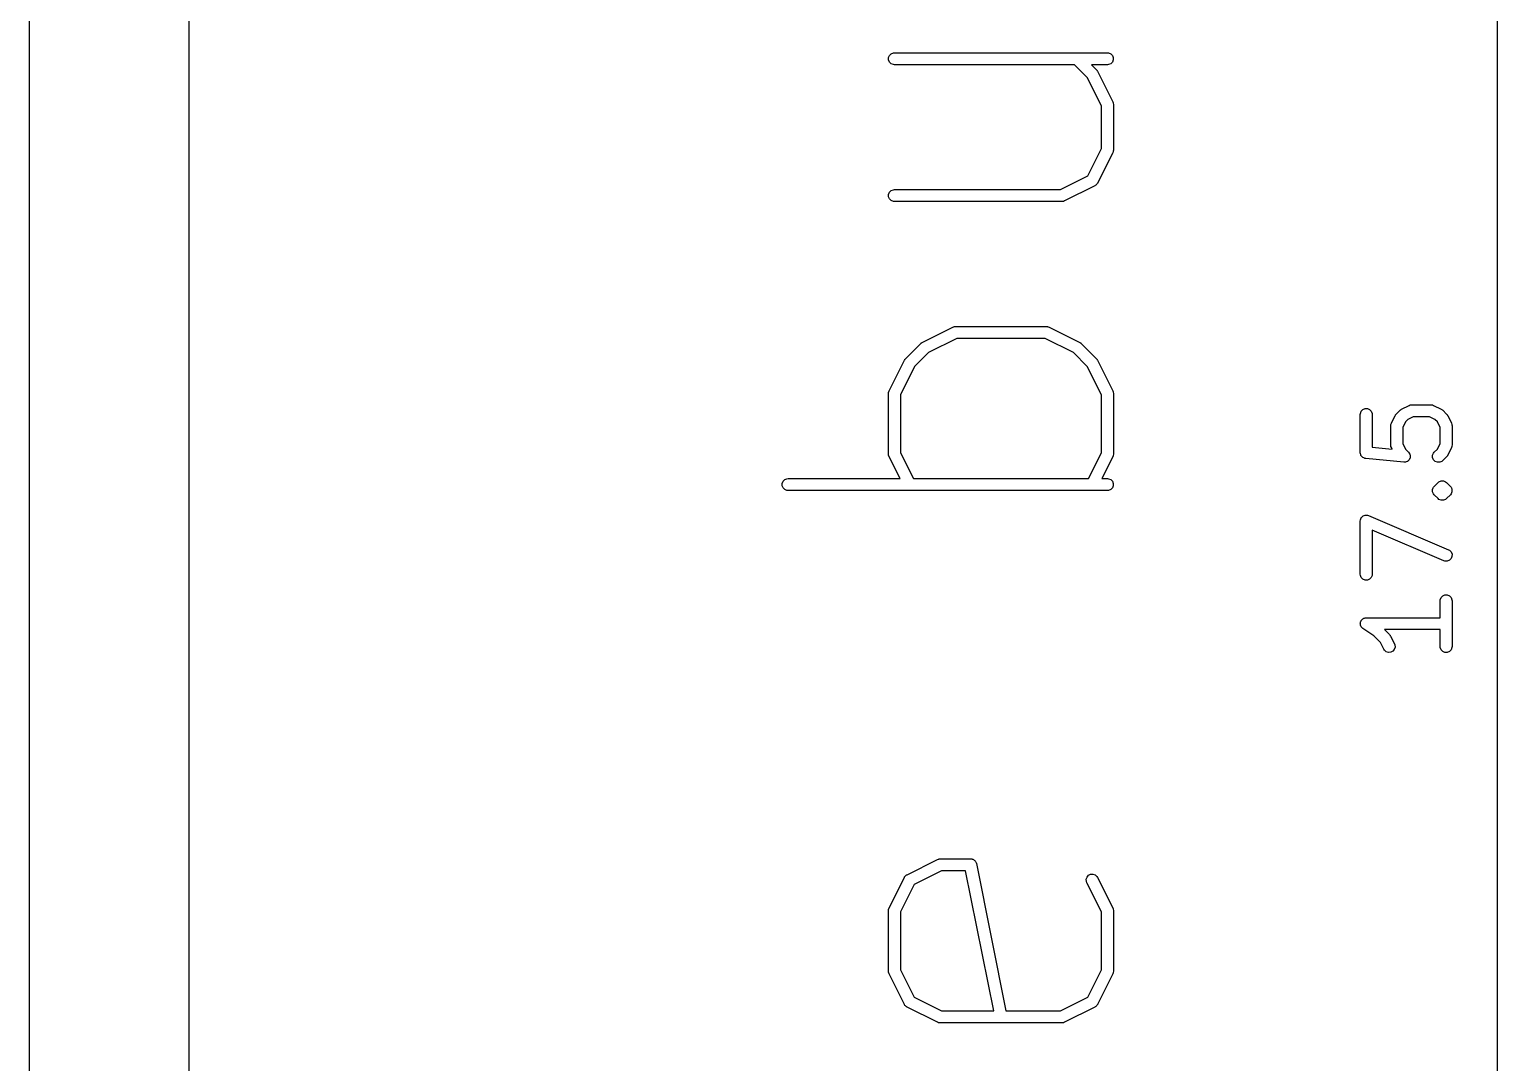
# Model space of a CAD drawing. Header units: inches. Extents: x 0.4 to 11.3, y -7.9 to -0.4.
# Drawn here: x 0.394 to 1.118, y -4.102 to -3.592 of the extents above; entities that cross this region are included whole.
import ezdxf

# ---------------------------------------------------------------- set-up
doc = ezdxf.new("R2010")
doc.units = ezdxf.units.IN
doc.header["$MEASUREMENT"] = 0
doc.layers.add('User.Drawings', color=9, linetype='CONTINUOUS', true_color=0xc2c2c2)

msp = doc.modelspace()

# ---------------------------------------------------------------- linework, layer by layer
at = {"layer": 'BLACK', "linetype": 'CONTINUOUS'}
for p, q in [((0.3937, -7.8743), (0.3937, -0.3937)), ((0.47244, -7.79556), (0.47244, -0.47244))]:
    msp.add_line(p, q, dxfattribs=at)
at = {"layer": 'User.Drawings', "linetype": 'CONTINUOUS'}
for p, q in [((1.11772, -4.17503), (1.11772, -3.50214)), ((0.81742, -3.60634), (0.81786, -3.60527)), ((0.81786, -3.60527), (0.81867, -3.60446)), ((0.81867, -3.60446), (0.81974, -3.60402)), ((0.81974, -3.60402), (0.82032, -3.60396)), ((0.82032, -3.60396), (0.9253, -3.60396)), ((0.9253, -3.60396), (0.92588, -3.60402)), ((0.92588, -3.60402), (0.92694, -3.60446)), ((0.92694, -3.60446), (0.92776, -3.60527)), ((0.92776, -3.60527), (0.9282, -3.60634)), ((0.81742, -3.60749), (0.81742, -3.60634)), ((0.81786, -3.60855), (0.81742, -3.60749)), ((0.81867, -3.60937), (0.81786, -3.60855)), ((0.81974, -3.60981), (0.81867, -3.60937)), ((0.82032, -3.60987), (0.81974, -3.60981)), ((0.90908, -3.60987), (0.82032, -3.60987)), ((0.91538, -3.61616), (0.90908, -3.60987)), ((0.9253, -3.60987), (0.91743, -3.60987)), ((0.91743, -3.60987), (0.91989, -3.61232)), ((0.91989, -3.61232), (0.92008, -3.61255)), ((0.92008, -3.61255), (0.92014, -3.6126)), ((0.92014, -3.6126), (0.92019, -3.61269)), ((0.92019, -3.61269), (0.92026, -3.61277)), ((0.92026, -3.61277), (0.92029, -3.61284)), ((0.92588, -3.60981), (0.9253, -3.60987)), ((0.92694, -3.60937), (0.92588, -3.60981)), ((0.92776, -3.60855), (0.92694, -3.60937)), ((0.9282, -3.60749), (0.92776, -3.60855)), ((0.9282, -3.60634), (0.9282, -3.60749)), ((0.92235, -3.63011), (0.91538, -3.61616)), ((0.92029, -3.61284), (0.92044, -3.61309)), ((0.92044, -3.61309), (0.92794, -3.62809)), ((0.92235, -3.65121), (0.92235, -3.63011)), ((0.92794, -3.62809), (0.92815, -3.62863)), ((0.92815, -3.62863), (0.92816, -3.62874)), ((0.92816, -3.62874), (0.9282, -3.62883)), ((0.9282, -3.62883), (0.92825, -3.62941)), ((0.92825, -3.62941), (0.92825, -3.65191)), ((0.9156, -3.66471), (0.92235, -3.65121)), ((0.92794, -3.65323), (0.92044, -3.66823)), ((0.92815, -3.65269), (0.92794, -3.65323)), ((0.92816, -3.65258), (0.92815, -3.65269)), ((0.9282, -3.65248), (0.92816, -3.65258)), ((0.92825, -3.65191), (0.9282, -3.65248)), ((0.90211, -3.67145), (0.9156, -3.66471)), ((0.91912, -3.66955), (0.90413, -3.67705)), ((0.91922, -3.66949), (0.91912, -3.66955)), ((0.91927, -3.66947), (0.91922, -3.66949)), ((0.91932, -3.66942), (0.91927, -3.66947)), ((0.91961, -3.66924), (0.91932, -3.66942)), ((0.91986, -3.66896), (0.91961, -3.66924)), ((0.92014, -3.66872), (0.91986, -3.66896)), ((0.92032, -3.66842), (0.92014, -3.66872)), ((0.92037, -3.66837), (0.92032, -3.66842)), ((0.92038, -3.66832), (0.92037, -3.66837)), ((0.92044, -3.66823), (0.92038, -3.66832)), ((0.81742, -3.67383), (0.81786, -3.67276)), ((0.81742, -3.67498), (0.81742, -3.67383)), ((0.81786, -3.67605), (0.81742, -3.67498)), ((0.81786, -3.67276), (0.81867, -3.67195)), ((0.81867, -3.67686), (0.81786, -3.67605)), ((0.81867, -3.67195), (0.81974, -3.67151)), ((0.81974, -3.6773), (0.81867, -3.67686)), ((0.81974, -3.67151), (0.82032, -3.67145)), ((0.82032, -3.67736), (0.81974, -3.6773)), ((0.82032, -3.67145), (0.90211, -3.67145)), ((0.9028, -3.67736), (0.82032, -3.67736)), ((0.90338, -3.6773), (0.9028, -3.67736)), ((0.90348, -3.67726), (0.90338, -3.6773)), ((0.90358, -3.67725), (0.90348, -3.67726)), ((0.90413, -3.67705), (0.90358, -3.67725)), ((0.83399, -3.74675), (0.84899, -3.73926)), ((0.84899, -3.73926), (0.84953, -3.73905)), ((0.84953, -3.73905), (0.84964, -3.73904)), ((0.84964, -3.73904), (0.84974, -3.739)), ((0.84974, -3.739), (0.85031, -3.73894)), ((0.85031, -3.73894), (0.89531, -3.73894)), ((0.89531, -3.73894), (0.89588, -3.739)), ((0.89588, -3.739), (0.89598, -3.73904)), ((0.89598, -3.73904), (0.89609, -3.73905)), ((0.89609, -3.73905), (0.89663, -3.73926)), ((0.89663, -3.73926), (0.91162, -3.74675)), ((0.82573, -3.75481), (0.83323, -3.74731)), ((0.83323, -3.74731), (0.83345, -3.74712)), ((0.83345, -3.74712), (0.8335, -3.74706)), ((0.8335, -3.74706), (0.83359, -3.74701)), ((0.83359, -3.74701), (0.83367, -3.74694)), ((0.83367, -3.74694), (0.83374, -3.74691)), ((0.83374, -3.74691), (0.83399, -3.74675)), ((0.85101, -3.74485), (0.83706, -3.75182)), ((0.89461, -3.74485), (0.85101, -3.74485)), ((0.90855, -3.75182), (0.89461, -3.74485)), ((0.91162, -3.74675), (0.91187, -3.74691)), ((0.91187, -3.74691), (0.91194, -3.74694)), ((0.91194, -3.74694), (0.91203, -3.74701)), ((0.91203, -3.74701), (0.91211, -3.74706)), ((0.91211, -3.74706), (0.91217, -3.74712)), ((0.91217, -3.74712), (0.91239, -3.74731)), ((0.91239, -3.74731), (0.91989, -3.75481)), ((0.81767, -3.77057), (0.82517, -3.75557)), ((0.82517, -3.75557), (0.82533, -3.75533)), ((0.82533, -3.75533), (0.82536, -3.75525)), ((0.82536, -3.75525), (0.82543, -3.75517)), ((0.82543, -3.75517), (0.82548, -3.75508)), ((0.82548, -3.75508), (0.82554, -3.75503)), ((0.82554, -3.75503), (0.82573, -3.75481)), ((0.83706, -3.75182), (0.83024, -3.75864)), ((0.91538, -3.75864), (0.90855, -3.75182)), ((0.91989, -3.75481), (0.92008, -3.75503)), ((0.92008, -3.75503), (0.92014, -3.75508)), ((0.92014, -3.75508), (0.92019, -3.75517)), ((0.92019, -3.75517), (0.92026, -3.75525)), ((0.92026, -3.75525), (0.92029, -3.75533)), ((0.92029, -3.75533), (0.92044, -3.75557)), ((0.92044, -3.75557), (0.92794, -3.77057)), ((0.83024, -3.75864), (0.82327, -3.77259)), ((0.92235, -3.77259), (0.91538, -3.75864)), ((0.81736, -3.77189), (0.81742, -3.77132)), ((0.81736, -3.80189), (0.81736, -3.77189)), ((0.81742, -3.77132), (0.81746, -3.77122)), ((0.81746, -3.77122), (0.81747, -3.77111)), ((0.81747, -3.77111), (0.81767, -3.77057)), ((0.92794, -3.77057), (0.92815, -3.77111)), ((0.92815, -3.77111), (0.92816, -3.77122)), ((0.92816, -3.77122), (0.9282, -3.77132)), ((0.9282, -3.77132), (0.92825, -3.77189)), ((0.92825, -3.77189), (0.92825, -3.80189)), ((0.82327, -3.77259), (0.82327, -3.80119)), ((0.92235, -3.80119), (0.92235, -3.77259)), ((1.07037, -3.7797), (1.07412, -3.77782)), ((1.07412, -3.77782), (1.07466, -3.77762)), ((1.07466, -3.77762), (1.07477, -3.77761)), ((1.07477, -3.77761), (1.07487, -3.77757)), ((1.07487, -3.77757), (1.07544, -3.77751)), ((1.07544, -3.77751), (1.08482, -3.77751)), ((1.08482, -3.77751), (1.08539, -3.77757)), ((1.08539, -3.77757), (1.08549, -3.77761)), ((1.08549, -3.77761), (1.0856, -3.77762)), ((1.0856, -3.77762), (1.08614, -3.77782)), ((1.08614, -3.77782), (1.08989, -3.7797)), ((1.04999, -3.78234), (1.05005, -3.78176)), ((1.04999, -3.80109), (1.04999, -3.78234)), ((1.05005, -3.78176), (1.05049, -3.7807)), ((1.05049, -3.7807), (1.05131, -3.77988)), ((1.05131, -3.77988), (1.05237, -3.77944)), ((1.05237, -3.77944), (1.05352, -3.77944)), ((1.05352, -3.77944), (1.05459, -3.77988)), ((1.05459, -3.77988), (1.0554, -3.7807)), ((1.0554, -3.7807), (1.05584, -3.78176)), ((1.05584, -3.78176), (1.0559, -3.78234)), ((1.0559, -3.78234), (1.0559, -3.79842)), ((1.0653, -3.78664), (1.06718, -3.78289)), ((1.06718, -3.78289), (1.06733, -3.78265)), ((1.06733, -3.78265), (1.06736, -3.78257)), ((1.06736, -3.78257), (1.06743, -3.78249)), ((1.06743, -3.78249), (1.06749, -3.7824)), ((1.06749, -3.7824), (1.06754, -3.78235)), ((1.06754, -3.78235), (1.06773, -3.78213)), ((1.06773, -3.78213), (1.06961, -3.78025)), ((1.06961, -3.78025), (1.06983, -3.78007)), ((1.06983, -3.78007), (1.06988, -3.78001)), ((1.06988, -3.78001), (1.06997, -3.77995)), ((1.06997, -3.77995), (1.07005, -3.77988)), ((1.07005, -3.77988), (1.07012, -3.77985)), ((1.07012, -3.77985), (1.07037, -3.7797)), ((1.07225, -3.78596), (1.0709, -3.78866)), ((1.07344, -3.78477), (1.07225, -3.78596)), ((1.07614, -3.78342), (1.07344, -3.78477)), ((1.08412, -3.78342), (1.07614, -3.78342)), ((1.08682, -3.78477), (1.08412, -3.78342)), ((1.08801, -3.78596), (1.08682, -3.78477)), ((1.08936, -3.78866), (1.08801, -3.78596)), ((1.08989, -3.7797), (1.09013, -3.77985)), ((1.09013, -3.77985), (1.09021, -3.77988)), ((1.09021, -3.77988), (1.09029, -3.77995)), ((1.09029, -3.77995), (1.09038, -3.78001)), ((1.09038, -3.78001), (1.09043, -3.78007)), ((1.09043, -3.78007), (1.09065, -3.78025)), ((1.09065, -3.78025), (1.09253, -3.78213)), ((1.09253, -3.78213), (1.09271, -3.78235)), ((1.09271, -3.78235), (1.09277, -3.7824)), ((1.09277, -3.7824), (1.09283, -3.78249)), ((1.09283, -3.78249), (1.0929, -3.78257)), ((1.0929, -3.78257), (1.09293, -3.78265)), ((1.09293, -3.78265), (1.09308, -3.78289)), ((1.09308, -3.78289), (1.09496, -3.78664)), ((1.06499, -3.78796), (1.06505, -3.78739)), ((1.06499, -3.79734), (1.06499, -3.78796)), ((1.06505, -3.78739), (1.06509, -3.78729)), ((1.06509, -3.78729), (1.0651, -3.78718)), ((1.0651, -3.78718), (1.0653, -3.78664)), ((1.0709, -3.78866), (1.0709, -3.79664)), ((1.08936, -3.79664), (1.08936, -3.78866)), ((1.09496, -3.78664), (1.09516, -3.78718)), ((1.09516, -3.78718), (1.09517, -3.78729)), ((1.09517, -3.78729), (1.09521, -3.78739)), ((1.09521, -3.78739), (1.09527, -3.78796)), ((1.09527, -3.78796), (1.09527, -3.79734)), ((1.0559, -3.79842), (1.06567, -3.79939)), ((1.06505, -3.79791), (1.06499, -3.79734)), ((1.06509, -3.79801), (1.06505, -3.79791)), ((1.0651, -3.79812), (1.06509, -3.79801)), ((1.0653, -3.79866), (1.0651, -3.79812)), ((1.06567, -3.79939), (1.0653, -3.79866)), ((1.0709, -3.79664), (1.07225, -3.79934)), ((1.07225, -3.79934), (1.07378, -3.80087)), ((1.07378, -3.80087), (1.07415, -3.80132)), ((1.08611, -3.80132), (1.08648, -3.80087)), ((1.08648, -3.80087), (1.08801, -3.79934)), ((1.08801, -3.79934), (1.08936, -3.79664)), ((1.09496, -3.79866), (1.09308, -3.80241)), ((1.09516, -3.79812), (1.09496, -3.79866)), ((1.09517, -3.79801), (1.09516, -3.79812)), ((1.09521, -3.79791), (1.09517, -3.79801)), ((1.09527, -3.79734), (1.09521, -3.79791)), ((0.81742, -3.80247), (0.81736, -3.80189)), ((0.81746, -3.80256), (0.81742, -3.80247)), ((0.81747, -3.80267), (0.81746, -3.80256)), ((0.81767, -3.80321), (0.81747, -3.80267)), ((0.82304, -3.81393), (0.81767, -3.80321)), ((0.82327, -3.80119), (0.82964, -3.81393)), ((0.91598, -3.81393), (0.92235, -3.80119)), ((0.92794, -3.80321), (0.92258, -3.81393)), ((0.92815, -3.80267), (0.92794, -3.80321)), ((0.92816, -3.80256), (0.92815, -3.80267)), ((0.9282, -3.80247), (0.92816, -3.80256)), ((0.92825, -3.80189), (0.9282, -3.80247)), ((1.05001, -3.8013), (1.04999, -3.80109)), ((1.05001, -3.80137), (1.05001, -3.8013)), ((1.05003, -3.80144), (1.05001, -3.80137)), ((1.05005, -3.80166), (1.05003, -3.80144)), ((1.05021, -3.80206), (1.05005, -3.80166)), ((1.05034, -3.80248), (1.05021, -3.80206)), ((1.05043, -3.80259), (1.05034, -3.80248)), ((1.05049, -3.80273), (1.05043, -3.80259)), ((1.0508, -3.80303), (1.05049, -3.80273)), ((1.05107, -3.80337), (1.0508, -3.80303)), ((1.0512, -3.80344), (1.05107, -3.80337)), ((1.05131, -3.80354), (1.0512, -3.80344)), ((1.0517, -3.80371), (1.05131, -3.80354)), ((1.05208, -3.80391), (1.0517, -3.80371)), ((1.0523, -3.80396), (1.05208, -3.80391)), ((1.05237, -3.80398), (1.0523, -3.80396)), ((1.05244, -3.80398), (1.05237, -3.80398)), ((1.05265, -3.80403), (1.05244, -3.80398)), ((1.0714, -3.8059), (1.05265, -3.80403)), ((1.07198, -3.8059), (1.0714, -3.8059)), ((1.07212, -3.80586), (1.07198, -3.8059)), ((1.07227, -3.80586), (1.07212, -3.80586)), ((1.07267, -3.80569), (1.07227, -3.80586)), ((1.07308, -3.80557), (1.07267, -3.80569)), ((1.0732, -3.80547), (1.07308, -3.80557)), ((1.07333, -3.80542), (1.0732, -3.80547)), ((1.07364, -3.80511), (1.07333, -3.80542)), ((1.07397, -3.80484), (1.07364, -3.80511)), ((1.07404, -3.80471), (1.07397, -3.80484)), ((1.07415, -3.8046), (1.07404, -3.80471)), ((1.07415, -3.80132), (1.07421, -3.80146)), ((1.07431, -3.8042), (1.07415, -3.8046)), ((1.07421, -3.80146), (1.0743, -3.80157)), ((1.0743, -3.80157), (1.07442, -3.80199)), ((1.07452, -3.80382), (1.07431, -3.8042)), ((1.07442, -3.80199), (1.07459, -3.80239)), ((1.07453, -3.80368), (1.07452, -3.80382)), ((1.07459, -3.80354), (1.07453, -3.80368)), ((1.07459, -3.80239), (1.07459, -3.80253)), ((1.07459, -3.80253), (1.07463, -3.80268)), ((1.07463, -3.80268), (1.07459, -3.80311)), ((1.07459, -3.80311), (1.07459, -3.80354)), ((1.08567, -3.80239), (1.08611, -3.80132)), ((1.08567, -3.80354), (1.08567, -3.80239)), ((1.08611, -3.8046), (1.08567, -3.80354)), ((1.08693, -3.80542), (1.08611, -3.8046)), ((1.08799, -3.80586), (1.08693, -3.80542)), ((1.08914, -3.80586), (1.08799, -3.80586)), ((1.09021, -3.80542), (1.08914, -3.80586)), ((1.09065, -3.80505), (1.09021, -3.80542)), ((1.09253, -3.80318), (1.09065, -3.80505)), ((1.09271, -3.80295), (1.09253, -3.80318)), ((1.09277, -3.8029), (1.09271, -3.80295)), ((1.09283, -3.80281), (1.09277, -3.8029)), ((1.0929, -3.80273), (1.09283, -3.80281)), ((1.09293, -3.80266), (1.0929, -3.80273)), ((1.09308, -3.80241), (1.09293, -3.80266)), ((0.76493, -3.81631), (0.76537, -3.81525)), ((0.76537, -3.81525), (0.76618, -3.81443)), ((0.76618, -3.81443), (0.76725, -3.81399)), ((0.76725, -3.81399), (0.76782, -3.81393)), ((0.76782, -3.81393), (0.82304, -3.81393)), ((0.82964, -3.81393), (0.91598, -3.81393)), ((0.92258, -3.81393), (0.9253, -3.81393)), ((0.9253, -3.81393), (0.92588, -3.81399)), ((0.92588, -3.81399), (0.92694, -3.81443)), ((0.92694, -3.81443), (0.92776, -3.81525)), ((0.92776, -3.81525), (0.9282, -3.81631)), ((1.08835, -3.81587), (1.0888, -3.81551)), ((1.0888, -3.81551), (1.08986, -3.81506)), ((1.08986, -3.81506), (1.09102, -3.81506)), ((1.09102, -3.81506), (1.09208, -3.81551)), ((1.09208, -3.81551), (1.09208, -3.81551)), ((1.09208, -3.81551), (1.09253, -3.81587)), ((0.76493, -3.81746), (0.76493, -3.81631)), ((0.76537, -3.81853), (0.76493, -3.81746)), ((0.76618, -3.81934), (0.76537, -3.81853)), ((0.76725, -3.81978), (0.76618, -3.81934)), ((0.76782, -3.81984), (0.76725, -3.81978)), ((0.9253, -3.81984), (0.76782, -3.81984)), ((0.92588, -3.81978), (0.9253, -3.81984)), ((0.92694, -3.81934), (0.92588, -3.81978)), ((0.92776, -3.81853), (0.92694, -3.81934)), ((0.9282, -3.81746), (0.92776, -3.81853)), ((0.9282, -3.81631), (0.9282, -3.81746)), ((1.08567, -3.81926), (1.08597, -3.81854)), ((1.08567, -3.82041), (1.08567, -3.81926)), ((1.08611, -3.82148), (1.08567, -3.82041)), ((1.08597, -3.81854), (1.08611, -3.81819)), ((1.08611, -3.81819), (1.08648, -3.81775)), ((1.08611, -3.81819), (1.08611, -3.81819)), ((1.08648, -3.82192), (1.08611, -3.82148)), ((1.08611, -3.82148), (1.08611, -3.82148)), ((1.08648, -3.81775), (1.08835, -3.81587)), ((1.08835, -3.8238), (1.08648, -3.82192)), ((1.09253, -3.81587), (1.0944, -3.81775)), ((1.0944, -3.82192), (1.09253, -3.8238)), ((1.0944, -3.81775), (1.09477, -3.81819)), ((1.09477, -3.82148), (1.0944, -3.82192)), ((1.09477, -3.81819), (1.09491, -3.81854)), ((1.09521, -3.82041), (1.09477, -3.82148)), ((1.09491, -3.81854), (1.09521, -3.81926)), ((1.09521, -3.81926), (1.09521, -3.82041)), ((1.0888, -3.82416), (1.08835, -3.8238)), ((1.08986, -3.82461), (1.0888, -3.82416)), ((1.09102, -3.82461), (1.08986, -3.82461)), ((1.09208, -3.82416), (1.09102, -3.82461)), ((1.09253, -3.8238), (1.09208, -3.82416)), ((1.04999, -3.83483), (1.05005, -3.83426)), ((1.04999, -3.86108), (1.04999, -3.83483)), ((1.05005, -3.83426), (1.05006, -3.83424)), ((1.05006, -3.83422), (1.05028, -3.83371)), ((1.05006, -3.83424), (1.05006, -3.83422)), ((1.05028, -3.83371), (1.05049, -3.83319)), ((1.05049, -3.83319), (1.0505, -3.83318)), ((1.0505, -3.83318), (1.05051, -3.83316)), ((1.05051, -3.83316), (1.05091, -3.83277)), ((1.05091, -3.83277), (1.05131, -3.83238)), ((1.05131, -3.83238), (1.05132, -3.83237)), ((1.05132, -3.83237), (1.05134, -3.83236)), ((1.05134, -3.83236), (1.05185, -3.83215)), ((1.05185, -3.83215), (1.05237, -3.83194)), ((1.05237, -3.83194), (1.05239, -3.83194)), ((1.05239, -3.83194), (1.0524, -3.83193)), ((1.0524, -3.83193), (1.05296, -3.83194)), ((1.05296, -3.83194), (1.05352, -3.83194)), ((1.05352, -3.83194), (1.05354, -3.83194)), ((1.05354, -3.83194), (1.05356, -3.83194)), ((1.05356, -3.83194), (1.05411, -3.83212)), ((1.05411, -3.83212), (1.09348, -3.84899)), ((1.09115, -3.85442), (1.0559, -3.83931)), ((1.0559, -3.83931), (1.0559, -3.86108)), ((1.09348, -3.84899), (1.09399, -3.84927)), ((1.09399, -3.84927), (1.09479, -3.8501)), ((1.09479, -3.8501), (1.09522, -3.85117)), ((1.09522, -3.85117), (1.0952, -3.85232)), ((1.0917, -3.85459), (1.09115, -3.85442)), ((1.09286, -3.85461), (1.0917, -3.85459)), ((1.09393, -3.85418), (1.09286, -3.85461)), ((1.09475, -3.85338), (1.09393, -3.85418)), ((1.0952, -3.85232), (1.09475, -3.85338)), ((1.05005, -3.86166), (1.04999, -3.86108)), ((1.05049, -3.86272), (1.05005, -3.86166)), ((1.05131, -3.86353), (1.05049, -3.86272)), ((1.05237, -3.86398), (1.05131, -3.86353)), ((1.05352, -3.86398), (1.05237, -3.86398)), ((1.05459, -3.86353), (1.05352, -3.86398)), ((1.0554, -3.86272), (1.05459, -3.86353)), ((1.05584, -3.86166), (1.0554, -3.86272)), ((1.0559, -3.86108), (1.05584, -3.86166)), ((1.08942, -3.87363), (1.08986, -3.87256)), ((1.08986, -3.87256), (1.09068, -3.87175)), ((1.09068, -3.87175), (1.09174, -3.87131)), ((1.09174, -3.87131), (1.09289, -3.87131)), ((1.09289, -3.87131), (1.09396, -3.87175)), ((1.09396, -3.87175), (1.09477, -3.87256)), ((1.09477, -3.87256), (1.09521, -3.87363)), ((1.08936, -3.8742), (1.08942, -3.87363)), ((1.08936, -3.8825), (1.08936, -3.8742)), ((1.09521, -3.87363), (1.09527, -3.8742)), ((1.09527, -3.8742), (1.09527, -3.8967)), ((1.04999, -3.88545), (1.05005, -3.88517)), ((1.05005, -3.88574), (1.04999, -3.88545)), ((1.05005, -3.88488), (1.05016, -3.88461)), ((1.05005, -3.88517), (1.05005, -3.88488)), ((1.05005, -3.88603), (1.05005, -3.88574)), ((1.05016, -3.8863), (1.05005, -3.88603)), ((1.05016, -3.88461), (1.05022, -3.88432)), ((1.05022, -3.88658), (1.05016, -3.8863)), ((1.05022, -3.88432), (1.05038, -3.88408)), ((1.05038, -3.88682), (1.05022, -3.88658)), ((1.05038, -3.88408), (1.05049, -3.88381)), ((1.05049, -3.88709), (1.05038, -3.88682)), ((1.05049, -3.88381), (1.0507, -3.88361)), ((1.0507, -3.8873), (1.05049, -3.88709)), ((1.0507, -3.88361), (1.05086, -3.88337)), ((1.05086, -3.88754), (1.0507, -3.8873)), ((1.05086, -3.88337), (1.0511, -3.8832)), ((1.0513, -3.8879), (1.05086, -3.88754)), ((1.0511, -3.8832), (1.05131, -3.883)), ((1.05131, -3.88791), (1.0513, -3.8879)), ((1.05131, -3.883), (1.05157, -3.88289)), ((1.05669, -3.8915), (1.05131, -3.88791)), ((1.05131, -3.88791), (1.05131, -3.88791)), ((1.05131, -3.88791), (1.05131, -3.88791)), ((1.05157, -3.88289), (1.05181, -3.88272)), ((1.05181, -3.88272), (1.0521, -3.88267)), ((1.0521, -3.88267), (1.05237, -3.88256)), ((1.05237, -3.88256), (1.05294, -3.8825)), ((1.05294, -3.8825), (1.05294, -3.8825)), ((1.05294, -3.8825), (1.05294, -3.8825)), ((1.05294, -3.8825), (1.05295, -3.8825)), ((1.05295, -3.8825), (1.08936, -3.8825)), ((1.05989, -3.8947), (1.05669, -3.8915)), ((1.06155, -3.89802), (1.05989, -3.8947)), ((1.08936, -3.8884), (1.06195, -3.8884)), ((1.06195, -3.8884), (1.06441, -3.89086)), ((1.06441, -3.89086), (1.06459, -3.89109)), ((1.06459, -3.89109), (1.06465, -3.89114)), ((1.06465, -3.89114), (1.06471, -3.89123)), ((1.06471, -3.89123), (1.06477, -3.89131)), ((1.06477, -3.89131), (1.0648, -3.89138)), ((1.0648, -3.89138), (1.06496, -3.89163)), ((1.06496, -3.89163), (1.06684, -3.89538)), ((1.08936, -3.8967), (1.08936, -3.8884)), ((1.06186, -3.89851), (1.06155, -3.89802)), ((1.06273, -3.89927), (1.06186, -3.89851)), ((1.06382, -3.89963), (1.06273, -3.89927)), ((1.06497, -3.89955), (1.06382, -3.89963)), ((1.066, -3.89903), (1.06497, -3.89955)), ((1.06676, -3.89816), (1.066, -3.89903)), ((1.06712, -3.89707), (1.06676, -3.89816)), ((1.06684, -3.89538), (1.06704, -3.89592)), ((1.06704, -3.89592), (1.06712, -3.89707)), ((1.08942, -3.89728), (1.08936, -3.8967)), ((1.08986, -3.89834), (1.08942, -3.89728)), ((1.09068, -3.89916), (1.08986, -3.89834)), ((1.09174, -3.8996), (1.09068, -3.89916)), ((1.09289, -3.8996), (1.09174, -3.8996)), ((1.09396, -3.89916), (1.09289, -3.8996)), ((1.09477, -3.89834), (1.09396, -3.89916)), ((1.09521, -3.89728), (1.09477, -3.89834)), ((1.09527, -3.8967), (1.09521, -3.89728)), ((0.82649, -4.00922), (0.84149, -4.00172)), ((0.84149, -4.00172), (0.84203, -4.00152)), ((0.84203, -4.00152), (0.84214, -4.00151)), ((0.84214, -4.00151), (0.84224, -4.00147)), ((0.84224, -4.00147), (0.84281, -4.00141)), ((0.84281, -4.00141), (0.85781, -4.00141)), ((0.85781, -4.00141), (0.85839, -4.00147)), ((0.85839, -4.00147), (0.85865, -4.00158)), ((0.85865, -4.00158), (0.85894, -4.00163)), ((0.85894, -4.00163), (0.85918, -4.0018)), ((0.85918, -4.0018), (0.85945, -4.00191)), ((0.85945, -4.00191), (0.85966, -4.00211)), ((0.85966, -4.00211), (0.8599, -4.00227)), ((0.8599, -4.00227), (0.86006, -4.00252)), ((0.86006, -4.00252), (0.86027, -4.00272)), ((0.86027, -4.00272), (0.86038, -4.00299)), ((0.86038, -4.00299), (0.86054, -4.00323)), ((0.86054, -4.00323), (0.86071, -4.00378)), ((0.86071, -4.00378), (0.87523, -4.0764)), ((0.81767, -4.02554), (0.82517, -4.01054)), ((0.82517, -4.01054), (0.82523, -4.01045)), ((0.82523, -4.01045), (0.82525, -4.0104)), ((0.82525, -4.0104), (0.8253, -4.01034)), ((0.8253, -4.01034), (0.82548, -4.01005)), ((0.82548, -4.01005), (0.82576, -4.00981)), ((0.82576, -4.00981), (0.826, -4.00953)), ((0.826, -4.00953), (0.8263, -4.00935)), ((0.8263, -4.00935), (0.82635, -4.0093)), ((0.82635, -4.0093), (0.8264, -4.00928)), ((0.8264, -4.00928), (0.82649, -4.00922)), ((0.84351, -4.00732), (0.83002, -4.01406)), ((0.85539, -4.00732), (0.84351, -4.00732)), ((0.86921, -4.0764), (0.85539, -4.00732)), ((0.91487, -4.01149), (0.91524, -4.0104)), ((0.91524, -4.0104), (0.91599, -4.00953)), ((0.91599, -4.00953), (0.91702, -4.00901)), ((0.91702, -4.00901), (0.91817, -4.00893)), ((0.91817, -4.00893), (0.91927, -4.0093)), ((0.91927, -4.0093), (0.92014, -4.01005)), ((0.92014, -4.01005), (0.92044, -4.01054)), ((0.92044, -4.01054), (0.92794, -4.02554)), ((0.83002, -4.01406), (0.82327, -4.02756)), ((0.91496, -4.01264), (0.91487, -4.01149)), ((0.91516, -4.01318), (0.91496, -4.01264)), ((0.92235, -4.02756), (0.91516, -4.01318)), ((0.81736, -4.02686), (0.81742, -4.02628)), ((0.81736, -4.05686), (0.81736, -4.02686)), ((0.81742, -4.02628), (0.81746, -4.02619)), ((0.81746, -4.02619), (0.81747, -4.02608)), ((0.81747, -4.02608), (0.81767, -4.02554)), ((0.82327, -4.02756), (0.82327, -4.05616)), ((0.92235, -4.05616), (0.92235, -4.02756)), ((0.92794, -4.02554), (0.92815, -4.02608)), ((0.92815, -4.02608), (0.92816, -4.02619)), ((0.92816, -4.02619), (0.9282, -4.02628)), ((0.9282, -4.02628), (0.92825, -4.02686)), ((0.92825, -4.02686), (0.92825, -4.05686)), ((0.81742, -4.05743), (0.81736, -4.05686)), ((0.81746, -4.05753), (0.81742, -4.05743)), ((0.81747, -4.05764), (0.81746, -4.05753)), ((0.81767, -4.05818), (0.81747, -4.05764)), ((0.82517, -4.07318), (0.81767, -4.05818)), ((0.82327, -4.05616), (0.83002, -4.06965)), ((0.9156, -4.06965), (0.92235, -4.05616)), ((0.92794, -4.05818), (0.92044, -4.07318)), ((0.92815, -4.05764), (0.92794, -4.05818)), ((0.92816, -4.05753), (0.92815, -4.05764)), ((0.9282, -4.05743), (0.92816, -4.05753)), ((0.92825, -4.05686), (0.9282, -4.05743)), ((0.82523, -4.07327), (0.82517, -4.07318)), ((0.82525, -4.07332), (0.82523, -4.07327)), ((0.8253, -4.07337), (0.82525, -4.07332)), ((0.82548, -4.07367), (0.8253, -4.07337)), ((0.82576, -4.07391), (0.82548, -4.07367)), ((0.826, -4.07419), (0.82576, -4.07391)), ((0.8263, -4.07437), (0.826, -4.07419)), ((0.82635, -4.07442), (0.8263, -4.07437)), ((0.8264, -4.07444), (0.82635, -4.07442)), ((0.82649, -4.0745), (0.8264, -4.07444)), ((0.84149, -4.082), (0.82649, -4.0745)), ((0.83002, -4.06965), (0.84351, -4.0764)), ((0.90211, -4.0764), (0.9156, -4.06965)), ((0.91912, -4.0745), (0.90413, -4.082)), ((0.91922, -4.07444), (0.91912, -4.0745)), ((0.91927, -4.07442), (0.91922, -4.07444)), ((0.91932, -4.07437), (0.91927, -4.07442)), ((0.91961, -4.07419), (0.91932, -4.07437)), ((0.91986, -4.07391), (0.91961, -4.07419)), ((0.92014, -4.07367), (0.91986, -4.07391)), ((0.92032, -4.07337), (0.92014, -4.07367)), ((0.92037, -4.07332), (0.92032, -4.07337)), ((0.92038, -4.07327), (0.92037, -4.07332)), ((0.92044, -4.07318), (0.92038, -4.07327)), ((0.84203, -4.0822), (0.84149, -4.082)), ((0.84214, -4.08221), (0.84203, -4.0822)), ((0.84224, -4.08225), (0.84214, -4.08221)), ((0.84281, -4.08231), (0.84224, -4.08225)), ((0.87281, -4.08231), (0.84281, -4.08231)), ((0.84351, -4.0764), (0.86921, -4.0764)), ((0.9028, -4.08231), (0.87281, -4.08231)), ((0.87523, -4.0764), (0.90211, -4.0764)), ((0.90338, -4.08225), (0.9028, -4.08231)), ((0.90348, -4.08221), (0.90338, -4.08225)), ((0.90358, -4.0822), (0.90348, -4.08221)), ((0.90413, -4.082), (0.90358, -4.0822))]:
    msp.add_line(p, q, dxfattribs=at)

doc.saveas('drawing.dxf')
